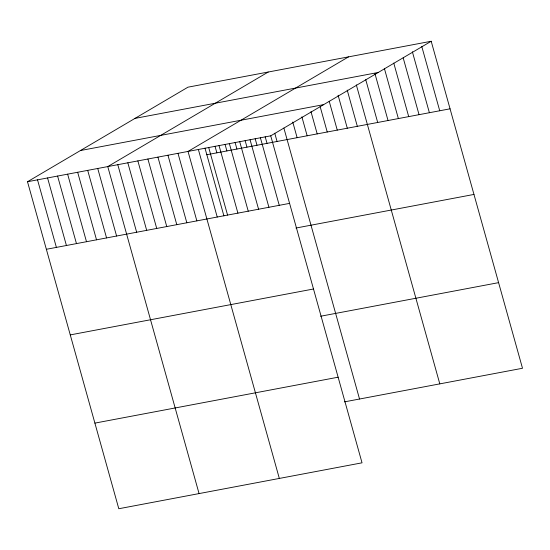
<?xml version="1.0" encoding="UTF-8"?>
<svg xmlns="http://www.w3.org/2000/svg" width="550" height="550" viewBox="0 0 550 550"><rect width="100%" height="100%" fill="white"/><g stroke="black" fill="none" stroke-linecap="round" stroke-linejoin="round"><path stroke-width="0.82" d="M431.2 41.264L270.731 135.829L362.031 462.825L118.8 508.736L27.5 181.734L187.969 87.175L431.2 41.264L522.5 368.266L344.486 401.864M268.235 72.023L107.766 166.588L199.066 493.584M348.501 56.877L188.031 151.436L279.331 478.431M135.011 118.381L378.249 72.469M80.451 150.535L323.689 104.624M27.5 181.734L270.731 135.829M206.827 154.729L450.058 108.817M46.358 249.288L289.596 203.376M295.948 228.037L473.969 194.432M70.263 334.902L313.5 288.998M320.581 316.243L498.596 282.645M94.896 423.115L338.126 377.204M421.781 46.509L439.725 110.77M412.369 51.762L429.385 112.723M403.178 57.833L419.052 114.668M393.759 63.078L408.712 116.621M384.347 68.324L398.372 118.573M374.928 73.569L388.039 120.526M365.736 79.64L377.699 122.478M356.324 84.886L439.801 383.873M347.208 90.076L357.328 126.321M338.099 95.26L347.298 128.212M329.209 101.276L337.26 130.109M320.1 106.466L327.229 132M310.984 111.65L317.199 133.897M301.874 116.841L307.161 135.788M292.758 122.031L297.131 137.686M283.876 128.047L359.535 399.025M274.759 133.231L277.062 141.474M265.189 136.771L267.032 143.364M260.397 137.775L279.256 205.329M255.159 138.669L256.994 145.255M250.058 139.728L268.916 207.281M245.121 140.559L246.964 147.153M239.718 141.68L258.582 209.234M235.091 142.457L236.926 149.043M229.384 143.632L248.242 211.179M225.053 144.347L226.896 150.941M219.044 145.585L237.909 213.132M215.022 146.245L216.865 152.831M208.711 147.537L227.569 215.084M204.992 148.136L223.905 215.882M198.371 149.483L217.229 217.037M178.001 153.333L196.859 220.88M167.97 155.224L186.828 222.778M157.933 157.121L176.791 224.668M147.902 159.012L166.76 226.566M137.864 160.903L156.729 228.456M127.834 162.8L146.692 230.347M117.803 164.691L136.661 232.244M97.735 168.479L116.593 236.032M87.698 170.376L106.562 237.923M77.667 172.267L96.525 239.821M67.636 174.164L86.494 241.711M57.599 176.055L76.464 243.609M47.568 177.952L66.426 245.499M37.531 179.843L56.396 247.397"/></g></svg>
